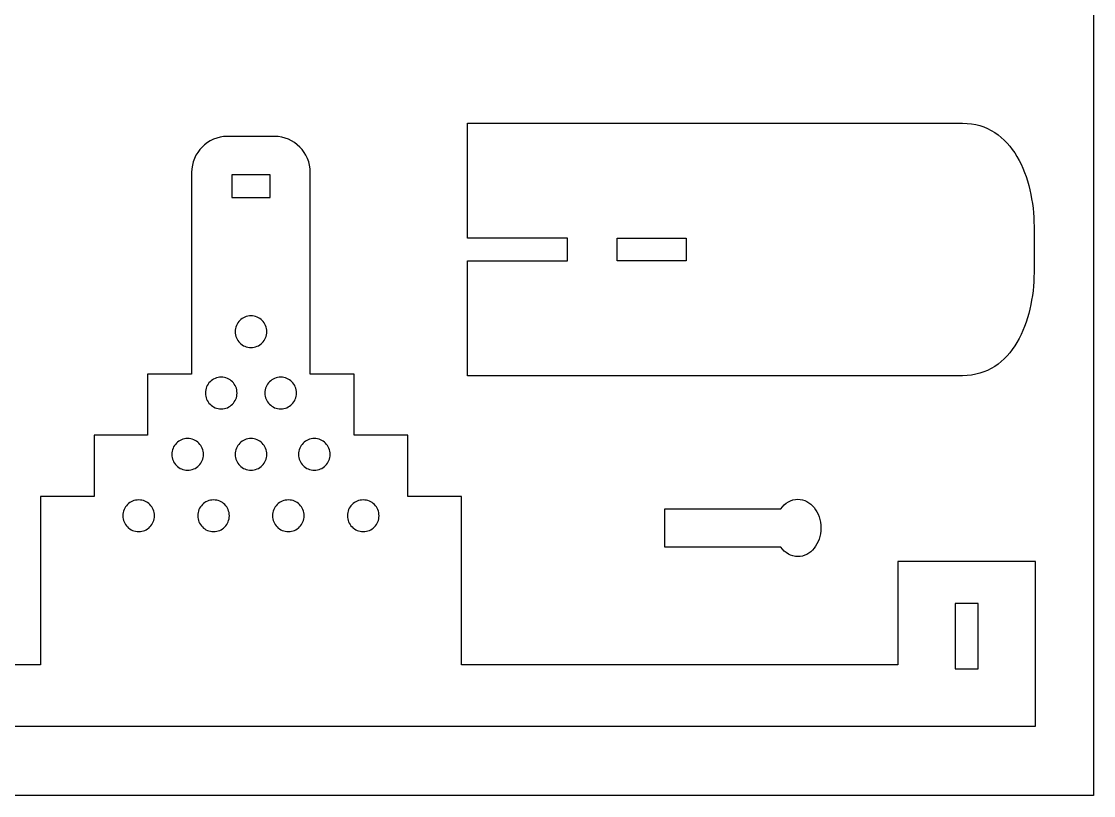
# Model space of a CAD drawing. Extents: x -4267 to 4267, y -2692 to 2692.
# Drawn here: x -1744 to -60, y 48 to 1264 of the extents above; entities that cross this region are included whole.
import ezdxf

# ---------------------------------------------------------------- set-up
doc = ezdxf.new("R2010")
doc.units = 0
doc.header["$MEASUREMENT"] = 0
doc.layers.get('0').update_dxf_attribs({"linetype": 'CONTINUOUS'})

msp = doc.modelspace()

# ---------------------------------------------------------------- linework, layer by layer
for p, q in [((-60.1, 2692.4), (-60.1, 48.1)), ((-1043.1, 1104.1), (-265.9, 1104.1)), ((-1043.1, 923.8), (-1043.1, 1104.1)), ((-265.9, 1104.1), (-258.7, 1103.9)), ((-258.7, 1103.9), (-251.7, 1103.1)), ((-251.7, 1103.1), (-245, 1101.9)), ((-245, 1101.9), (-238.6, 1100.3)), ((-238.6, 1100.3), (-232.4, 1098.2)), ((-232.4, 1098.2), (-226.4, 1095.7)), ((-226.4, 1095.7), (-220.8, 1092.8)), ((-1442.3, 1078.9), (-1447.2, 1076.5)), ((-1437.2, 1080.8), (-1442.3, 1078.9)), ((-1431.9, 1082.2), (-1437.2, 1080.8)), ((-1426.3, 1083.1), (-1431.9, 1082.2)), ((-1420.6, 1083.3), (-1426.3, 1083.1)), ((-1346.1, 1083.3), (-1420.6, 1083.3)), ((-1340.4, 1083.1), (-1346.1, 1083.3)), ((-1334.9, 1082.2), (-1340.4, 1083.1)), ((-1329.5, 1080.8), (-1334.9, 1082.2)), ((-1324.4, 1078.9), (-1329.5, 1080.8)), ((-1319.5, 1076.5), (-1324.4, 1078.9)), ((-220.8, 1092.8), (-215.3, 1089.5)), ((-215.3, 1089.5), (-210.1, 1085.9)), ((-210.1, 1085.9), (-205.1, 1081.9)), ((-205.1, 1081.9), (-200.4, 1077.6)), ((-1463.7, 1062.7), (-1466.9, 1058.3)), ((-1460.1, 1066.7), (-1463.7, 1062.7)), ((-1456.1, 1070.4), (-1460.1, 1066.7)), ((-1451.8, 1073.7), (-1456.1, 1070.4)), ((-1447.2, 1076.5), (-1451.8, 1073.7)), ((-1314.9, 1073.7), (-1319.5, 1076.5)), ((-1310.6, 1070.4), (-1314.9, 1073.7)), ((-1306.6, 1066.7), (-1310.6, 1070.4)), ((-1303, 1062.7), (-1306.6, 1066.7)), ((-1299.8, 1058.3), (-1303, 1062.7)), ((-200.4, 1077.6), (-195.9, 1072.9)), ((-195.9, 1072.9), (-191.7, 1068)), ((-191.7, 1068), (-187.7, 1062.8)), ((-187.7, 1062.8), (-183.9, 1057.4)), ((-1472.1, 1048.7), (-1474, 1043.5)), ((-1469.7, 1053.7), (-1472.1, 1048.7)), ((-1466.9, 1058.3), (-1469.7, 1053.7)), ((-1297, 1053.7), (-1299.8, 1058.3)), ((-1294.6, 1048.7), (-1297, 1053.7)), ((-1292.7, 1043.5), (-1294.6, 1048.7)), ((-183.9, 1057.4), (-180.4, 1051.7)), ((-180.4, 1051.7), (-177.1, 1045.7)), ((-177.1, 1045.7), (-174, 1039.6)), ((-1476.2, 1032.5), (-1476.5, 1026.8)), ((-1475.4, 1038.1), (-1476.2, 1032.5)), ((-1474, 1043.5), (-1475.4, 1038.1)), ((-1291.4, 1038.1), (-1292.7, 1043.5)), ((-1290.5, 1032.5), (-1291.4, 1038.1)), ((-1290.2, 1026.8), (-1290.5, 1032.5)), ((-174, 1039.6), (-171.1, 1033.3)), ((-171.1, 1033.3), (-168.5, 1026.8)), ((-1476.5, 1026.8), (-1476.5, 710.1)), ((-1413.4, 1023.2), (-1413.4, 987.2)), ((-1353.3, 1023.2), (-1413.4, 1023.2)), ((-1353.3, 987.2), (-1353.3, 1023.2)), ((-1290.2, 710.1), (-1290.2, 1026.8)), ((-168.5, 1026.8), (-166.1, 1020.2)), ((-166.1, 1020.2), (-163.9, 1013.4)), ((-163.9, 1013.4), (-161.9, 1006.5)), ((-161.9, 1006.5), (-160.1, 999.5)), ((-160.1, 999.5), (-158.6, 992.4)), ((-1413.4, 987.2), (-1353.3, 987.2)), ((-158.6, 992.4), (-157.3, 985.3)), ((-157.3, 985.3), (-156.1, 978.1)), ((-156.1, 978.1), (-155.2, 970.9)), ((-155.2, 970.9), (-154.5, 963.6)), ((-154.5, 963.6), (-154, 956.4)), ((-154, 956.4), (-153.7, 949.1)), ((-153.7, 949.1), (-153.6, 942)), ((-153.6, 942), (-153.6, 869.6)), ((-886.1, 923.8), (-1043.1, 923.8)), ((-886.1, 887.8), (-886.1, 923.8)), ((-808, 923.8), (-699.8, 923.8)), ((-808, 887.8), (-808, 923.8)), ((-699.8, 923.8), (-699.8, 887.8)), ((-1043.1, 707.5), (-1043.1, 887.8)), ((-1043.1, 887.8), (-886.1, 887.8)), ((-699.8, 887.8), (-808, 887.8)), ((-153.7, 862.5), (-154, 855.2)), ((-153.6, 869.6), (-153.7, 862.5)), ((-154.5, 848), (-155.2, 840.8)), ((-154, 855.2), (-154.5, 848)), ((-157.3, 826.3), (-158.6, 819.2)), ((-156.1, 833.5), (-157.3, 826.3)), ((-155.2, 840.8), (-156.1, 833.5)), ((-160.1, 812.1), (-161.9, 805.1)), ((-158.6, 819.2), (-160.1, 812.1)), ((-1402.6, 792.5), (-1404, 790.5)), ((-1401, 794.2), (-1402.6, 792.5)), ((-1399.2, 795.8), (-1401, 794.2)), ((-1397.3, 797.3), (-1399.2, 795.8)), ((-1395.2, 798.5), (-1397.3, 797.3)), ((-1393, 799.6), (-1395.2, 798.5)), ((-1390.8, 800.4), (-1393, 799.6)), ((-1388.4, 801), (-1390.8, 800.4)), ((-1385.9, 801.4), (-1388.4, 801)), ((-1383.4, 801.5), (-1385.9, 801.4)), ((-1380.8, 801.4), (-1383.4, 801.5)), ((-1378.3, 801), (-1380.8, 801.4)), ((-1376, 800.4), (-1378.3, 801)), ((-1373.7, 799.6), (-1376, 800.4)), ((-1371.5, 798.5), (-1373.7, 799.6)), ((-1369.5, 797.3), (-1371.5, 798.5)), ((-1367.5, 795.8), (-1369.5, 797.3)), ((-1365.8, 794.2), (-1367.5, 795.8)), ((-1364.2, 792.5), (-1365.8, 794.2)), ((-1362.7, 790.5), (-1364.2, 792.5)), ((-166.1, 791.4), (-168.5, 784.8)), ((-163.9, 798.2), (-166.1, 791.4)), ((-161.9, 805.1), (-163.9, 798.2)), ((-1408.1, 779.2), (-1408.2, 776.6)), ((-1408.2, 776.6), (-1408.1, 774.1)), ((-1407.7, 781.6), (-1408.1, 779.2)), ((-1407.1, 784), (-1407.7, 781.6)), ((-1406.3, 786.3), (-1407.1, 784)), ((-1405.2, 788.5), (-1406.3, 786.3)), ((-1404, 790.5), (-1405.2, 788.5)), ((-1361.5, 788.5), (-1362.7, 790.5)), ((-1360.4, 786.3), (-1361.5, 788.5)), ((-1359.6, 784), (-1360.4, 786.3)), ((-1359, 781.6), (-1359.6, 784)), ((-1358.6, 779.2), (-1359, 781.6)), ((-1358.5, 776.6), (-1358.6, 779.2)), ((-1358.6, 774.1), (-1358.5, 776.6)), ((-171.1, 778.3), (-174, 772)), ((-168.5, 784.8), (-171.1, 778.3)), ((-1408.1, 774.1), (-1407.7, 771.6)), ((-1407.7, 771.6), (-1407.1, 769.2)), ((-1407.1, 769.2), (-1406.3, 766.9)), ((-1406.3, 766.9), (-1405.2, 764.8)), ((-1405.2, 764.8), (-1404, 762.7)), ((-1404, 762.7), (-1402.6, 760.8)), ((-1402.6, 760.8), (-1401, 759)), ((-1401, 759), (-1399.2, 757.4)), ((-1367.5, 757.4), (-1365.8, 759)), ((-1365.8, 759), (-1364.2, 760.8)), ((-1364.2, 760.8), (-1362.7, 762.7)), ((-1362.7, 762.7), (-1361.5, 764.8)), ((-1361.5, 764.8), (-1360.4, 766.9)), ((-1360.4, 766.9), (-1359.6, 769.2)), ((-1359.6, 769.2), (-1359, 771.6)), ((-1359, 771.6), (-1358.6, 774.1)), ((-180.4, 759.9), (-183.9, 754.2)), ((-177.1, 765.9), (-180.4, 759.9)), ((-174, 772), (-177.1, 765.9)), ((-1399.2, 757.4), (-1397.3, 756)), ((-1397.3, 756), (-1395.2, 754.7)), ((-1395.2, 754.7), (-1393, 753.7)), ((-1393, 753.7), (-1390.8, 752.9)), ((-1390.8, 752.9), (-1388.4, 752.2)), ((-1388.4, 752.2), (-1385.9, 751.9)), ((-1385.9, 751.9), (-1383.4, 751.7)), ((-1383.4, 751.7), (-1380.8, 751.9)), ((-1380.8, 751.9), (-1378.3, 752.2)), ((-1378.3, 752.2), (-1376, 752.9)), ((-1376, 752.9), (-1373.7, 753.7)), ((-1373.7, 753.7), (-1371.5, 754.7)), ((-1371.5, 754.7), (-1369.5, 756)), ((-1369.5, 756), (-1367.5, 757.4)), ((-191.7, 743.6), (-196, 738.7)), ((-187.7, 748.8), (-191.7, 743.6)), ((-183.9, 754.2), (-187.7, 748.8)), ((-210.1, 725.7), (-215.3, 722.1)), ((-205.2, 729.7), (-210.1, 725.7)), ((-200.4, 734), (-205.2, 729.7)), ((-196, 738.7), (-200.4, 734)), ((-1476.5, 710.1), (-1545.6, 710.1)), ((-1545.6, 710.1), (-1545.6, 613.9)), ((-1221.1, 710.1), (-1290.2, 710.1)), ((-1221.1, 613.9), (-1221.1, 710.1)), ((-265.9, 707.5), (-1043.1, 707.5)), ((-258.7, 707.7), (-265.9, 707.5)), ((-251.7, 708.5), (-258.7, 707.7)), ((-245, 709.7), (-251.7, 708.5)), ((-238.6, 711.3), (-245, 709.7)), ((-232.4, 713.4), (-238.6, 711.3)), ((-226.5, 715.9), (-232.4, 713.4)), ((-220.8, 718.8), (-226.5, 715.9)), ((-215.3, 722.1), (-220.8, 718.8)), ((-1452, 692.1), (-1453, 689.9)), ((-1450.7, 694.2), (-1452, 692.1)), ((-1449.3, 696.1), (-1450.7, 694.2)), ((-1447.7, 697.9), (-1449.3, 696.1)), ((-1445.9, 699.5), (-1447.7, 697.9)), ((-1444, 700.9), (-1445.9, 699.5)), ((-1442, 702.1), (-1444, 700.9)), ((-1439.8, 703.2), (-1442, 702.1)), ((-1437.5, 704), (-1439.8, 703.2)), ((-1435.1, 704.6), (-1437.5, 704)), ((-1432.7, 705), (-1435.1, 704.6)), ((-1430.1, 705.1), (-1432.7, 705)), ((-1427.6, 705), (-1430.1, 705.1)), ((-1425.1, 704.6), (-1427.6, 705)), ((-1422.7, 704), (-1425.1, 704.6)), ((-1420.4, 703.2), (-1422.7, 704)), ((-1418.3, 702.1), (-1420.4, 703.2)), ((-1416.2, 700.9), (-1418.3, 702.1)), ((-1414.3, 699.5), (-1416.2, 700.9)), ((-1412.5, 697.9), (-1414.3, 699.5)), ((-1410.9, 696.1), (-1412.5, 697.9)), ((-1409.5, 694.2), (-1410.9, 696.1)), ((-1408.2, 692.1), (-1409.5, 694.2)), ((-1407.2, 689.9), (-1408.2, 692.1)), ((-1358.5, 692.1), (-1359.5, 689.9)), ((-1357.2, 694.2), (-1358.5, 692.1)), ((-1355.8, 696.1), (-1357.2, 694.2)), ((-1354.2, 697.9), (-1355.8, 696.1)), ((-1352.4, 699.5), (-1354.2, 697.9)), ((-1350.5, 700.9), (-1352.4, 699.5)), ((-1348.5, 702.1), (-1350.5, 700.9)), ((-1346.3, 703.2), (-1348.5, 702.1)), ((-1344, 704), (-1346.3, 703.2)), ((-1341.6, 704.6), (-1344, 704)), ((-1339.2, 705), (-1341.6, 704.6)), ((-1336.6, 705.1), (-1339.2, 705)), ((-1334.1, 705), (-1336.6, 705.1)), ((-1331.6, 704.6), (-1334.1, 705)), ((-1329.2, 704), (-1331.6, 704.6)), ((-1326.9, 703.2), (-1329.2, 704)), ((-1324.8, 702.1), (-1326.9, 703.2)), ((-1322.7, 700.9), (-1324.8, 702.1)), ((-1320.8, 699.5), (-1322.7, 700.9)), ((-1319, 697.9), (-1320.8, 699.5)), ((-1317.4, 696.1), (-1319, 697.9)), ((-1316, 694.2), (-1317.4, 696.1)), ((-1314.7, 692.1), (-1316, 694.2)), ((-1313.7, 689.9), (-1314.7, 692.1)), ((-1454.9, 682.8), (-1455, 680.3)), ((-1455, 680.3), (-1454.9, 677.7)), ((-1454.5, 685.3), (-1454.9, 682.8)), ((-1454.9, 677.7), (-1454.5, 675.2)), ((-1453.9, 687.7), (-1454.5, 685.3)), ((-1454.5, 675.2), (-1453.9, 672.9)), ((-1453, 689.9), (-1453.9, 687.7)), ((-1406.3, 687.7), (-1407.2, 689.9)), ((-1405.7, 685.3), (-1406.3, 687.7)), ((-1406.3, 672.9), (-1405.7, 675.2)), ((-1405.4, 682.8), (-1405.7, 685.3)), ((-1405.7, 675.2), (-1405.4, 677.7)), ((-1405.2, 680.3), (-1405.4, 682.8)), ((-1405.4, 677.7), (-1405.2, 680.3)), ((-1361.4, 682.8), (-1361.5, 680.3)), ((-1361.5, 680.3), (-1361.4, 677.7)), ((-1361, 685.3), (-1361.4, 682.8)), ((-1361.4, 677.7), (-1361, 675.2)), ((-1360.4, 687.7), (-1361, 685.3)), ((-1361, 675.2), (-1360.4, 672.9)), ((-1359.5, 689.9), (-1360.4, 687.7)), ((-1312.8, 687.7), (-1313.7, 689.9)), ((-1312.2, 685.3), (-1312.8, 687.7)), ((-1312.8, 672.9), (-1312.2, 675.2)), ((-1311.9, 682.8), (-1312.2, 685.3)), ((-1312.2, 675.2), (-1311.9, 677.7)), ((-1311.7, 680.3), (-1311.9, 682.8)), ((-1311.9, 677.7), (-1311.7, 680.3)), ((-1453.9, 672.9), (-1453, 670.6)), ((-1453, 670.6), (-1452, 668.4)), ((-1452, 668.4), (-1450.7, 666.4)), ((-1450.7, 666.4), (-1449.3, 664.4)), ((-1449.3, 664.4), (-1447.7, 662.7)), ((-1447.7, 662.7), (-1445.9, 661.1)), ((-1445.9, 661.1), (-1444, 659.6)), ((-1444, 659.6), (-1442, 658.4)), ((-1442, 658.4), (-1439.8, 657.3)), ((-1439.8, 657.3), (-1437.5, 656.5)), ((-1422.7, 656.5), (-1420.4, 657.3)), ((-1420.4, 657.3), (-1418.3, 658.4)), ((-1418.3, 658.4), (-1416.2, 659.6)), ((-1416.2, 659.6), (-1414.3, 661.1)), ((-1414.3, 661.1), (-1412.5, 662.7)), ((-1412.5, 662.7), (-1410.9, 664.4)), ((-1410.9, 664.4), (-1409.5, 666.4)), ((-1409.5, 666.4), (-1408.2, 668.4)), ((-1408.2, 668.4), (-1407.2, 670.6)), ((-1407.2, 670.6), (-1406.3, 672.9)), ((-1360.4, 672.9), (-1359.5, 670.6)), ((-1359.5, 670.6), (-1358.5, 668.4)), ((-1358.5, 668.4), (-1357.2, 666.4)), ((-1357.2, 666.4), (-1355.8, 664.4)), ((-1355.8, 664.4), (-1354.2, 662.7)), ((-1354.2, 662.7), (-1352.4, 661.1)), ((-1352.4, 661.1), (-1350.5, 659.6)), ((-1350.5, 659.6), (-1348.5, 658.4)), ((-1348.5, 658.4), (-1346.3, 657.3)), ((-1346.3, 657.3), (-1344, 656.5)), ((-1329.2, 656.5), (-1326.9, 657.3)), ((-1326.9, 657.3), (-1324.8, 658.4)), ((-1324.8, 658.4), (-1322.7, 659.6)), ((-1322.7, 659.6), (-1320.8, 661.1)), ((-1320.8, 661.1), (-1319, 662.7)), ((-1319, 662.7), (-1317.4, 664.4)), ((-1317.4, 664.4), (-1316, 666.4)), ((-1316, 666.4), (-1314.7, 668.4)), ((-1314.7, 668.4), (-1313.7, 670.6)), ((-1313.7, 670.6), (-1312.8, 672.9)), ((-1437.5, 656.5), (-1435.1, 655.9)), ((-1435.1, 655.9), (-1432.7, 655.5)), ((-1432.7, 655.5), (-1430.1, 655.4)), ((-1430.1, 655.4), (-1427.6, 655.5)), ((-1427.6, 655.5), (-1425.1, 655.9)), ((-1425.1, 655.9), (-1422.7, 656.5)), ((-1344, 656.5), (-1341.6, 655.9)), ((-1341.6, 655.9), (-1339.2, 655.5)), ((-1339.2, 655.5), (-1336.6, 655.4)), ((-1336.6, 655.4), (-1334.1, 655.5)), ((-1334.1, 655.5), (-1331.6, 655.9)), ((-1331.6, 655.9), (-1329.2, 656.5)), ((-1545.6, 613.9), (-1629.8, 613.9)), ((-1629.8, 613.9), (-1629.8, 517.7)), ((-1492.6, 606.8), (-1494.7, 605.8)), ((-1490.3, 607.7), (-1492.6, 606.8)), ((-1487.9, 608.3), (-1490.3, 607.7)), ((-1485.4, 608.7), (-1487.9, 608.3)), ((-1482.9, 608.8), (-1485.4, 608.7)), ((-1480.3, 608.7), (-1482.9, 608.8)), ((-1477.9, 608.3), (-1480.3, 608.7)), ((-1475.5, 607.7), (-1477.9, 608.3)), ((-1473.2, 606.8), (-1475.5, 607.7)), ((-1471, 605.8), (-1473.2, 606.8)), ((-1393, 606.8), (-1395.2, 605.8)), ((-1390.8, 607.7), (-1393, 606.8)), ((-1388.4, 608.3), (-1390.8, 607.7)), ((-1385.9, 608.7), (-1388.4, 608.3)), ((-1383.4, 608.8), (-1385.9, 608.7)), ((-1380.8, 608.7), (-1383.4, 608.8)), ((-1378.3, 608.3), (-1380.8, 608.7)), ((-1376, 607.7), (-1378.3, 608.3)), ((-1373.7, 606.8), (-1376, 607.7)), ((-1371.5, 605.8), (-1373.7, 606.8)), ((-1293.5, 606.8), (-1295.7, 605.8)), ((-1291.3, 607.7), (-1293.5, 606.8)), ((-1288.9, 608.3), (-1291.3, 607.7)), ((-1286.4, 608.7), (-1288.9, 608.3)), ((-1283.9, 608.8), (-1286.4, 608.7)), ((-1281.3, 608.7), (-1283.9, 608.8)), ((-1278.8, 608.3), (-1281.3, 608.7)), ((-1276.5, 607.7), (-1278.8, 608.3)), ((-1274.2, 606.8), (-1276.5, 607.7)), ((-1272, 605.8), (-1274.2, 606.8)), ((-1137, 613.9), (-1221.1, 613.9)), ((-1137, 517.7), (-1137, 613.9)), ((-1506.6, 591.3), (-1507.3, 588.9)), ((-1505.8, 593.6), (-1506.6, 591.3)), ((-1504.8, 595.8), (-1505.8, 593.6)), ((-1503.5, 597.8), (-1504.8, 595.8)), ((-1502.1, 599.7), (-1503.5, 597.8)), ((-1500.5, 601.5), (-1502.1, 599.7)), ((-1498.7, 603.1), (-1500.5, 601.5)), ((-1496.8, 604.5), (-1498.7, 603.1)), ((-1494.7, 605.8), (-1496.8, 604.5)), ((-1469, 604.5), (-1471, 605.8)), ((-1467, 603.1), (-1469, 604.5)), ((-1465.3, 601.5), (-1467, 603.1)), ((-1463.7, 599.7), (-1465.3, 601.5)), ((-1462.2, 597.8), (-1463.7, 599.7)), ((-1461, 595.8), (-1462.2, 597.8)), ((-1459.9, 593.6), (-1461, 595.8)), ((-1459.1, 591.3), (-1459.9, 593.6)), ((-1458.5, 588.9), (-1459.1, 591.3)), ((-1407.1, 591.3), (-1407.7, 588.9)), ((-1406.3, 593.6), (-1407.1, 591.3)), ((-1405.2, 595.8), (-1406.3, 593.6)), ((-1404, 597.8), (-1405.2, 595.8)), ((-1402.6, 599.7), (-1404, 597.8)), ((-1401, 601.5), (-1402.6, 599.7)), ((-1399.2, 603.1), (-1401, 601.5)), ((-1397.3, 604.5), (-1399.2, 603.1)), ((-1395.2, 605.8), (-1397.3, 604.5)), ((-1369.5, 604.5), (-1371.5, 605.8)), ((-1367.5, 603.1), (-1369.5, 604.5)), ((-1365.8, 601.5), (-1367.5, 603.1)), ((-1364.2, 599.7), (-1365.8, 601.5)), ((-1362.7, 597.8), (-1364.2, 599.7)), ((-1361.5, 595.8), (-1362.7, 597.8)), ((-1360.4, 593.6), (-1361.5, 595.8)), ((-1359.6, 591.3), (-1360.4, 593.6)), ((-1359, 588.9), (-1359.6, 591.3)), ((-1307.6, 591.3), (-1308.2, 588.9)), ((-1306.8, 593.6), (-1307.6, 591.3)), ((-1305.7, 595.8), (-1306.8, 593.6)), ((-1304.5, 597.8), (-1305.7, 595.8)), ((-1303.1, 599.7), (-1304.5, 597.8)), ((-1301.4, 601.5), (-1303.1, 599.7)), ((-1299.7, 603.1), (-1301.4, 601.5)), ((-1297.8, 604.5), (-1299.7, 603.1)), ((-1295.7, 605.8), (-1297.8, 604.5)), ((-1269.9, 604.5), (-1272, 605.8)), ((-1268, 603.1), (-1269.9, 604.5)), ((-1266.3, 601.5), (-1268, 603.1)), ((-1264.7, 599.7), (-1266.3, 601.5)), ((-1263.2, 597.8), (-1264.7, 599.7)), ((-1262, 595.8), (-1263.2, 597.8)), ((-1260.9, 593.6), (-1262, 595.8)), ((-1260.1, 591.3), (-1260.9, 593.6)), ((-1259.5, 588.9), (-1260.1, 591.3)), ((-1507.6, 586.4), (-1507.8, 583.9)), ((-1507.8, 583.9), (-1507.6, 581.4)), ((-1507.3, 588.9), (-1507.6, 586.4)), ((-1507.6, 581.4), (-1507.3, 578.9)), ((-1507.3, 578.9), (-1506.6, 576.5)), ((-1506.6, 576.5), (-1505.8, 574.2)), ((-1505.8, 574.2), (-1504.8, 572)), ((-1461, 572), (-1459.9, 574.2)), ((-1459.9, 574.2), (-1459.1, 576.5)), ((-1459.1, 576.5), (-1458.5, 578.9)), ((-1458.1, 586.4), (-1458.5, 588.9)), ((-1458.5, 578.9), (-1458.1, 581.4)), ((-1458, 583.9), (-1458.1, 586.4)), ((-1458.1, 581.4), (-1458, 583.9)), ((-1408.1, 586.4), (-1408.2, 583.9)), ((-1408.2, 583.9), (-1408.1, 581.4)), ((-1407.7, 588.9), (-1408.1, 586.4)), ((-1408.1, 581.4), (-1407.7, 578.9)), ((-1407.7, 578.9), (-1407.1, 576.5)), ((-1407.1, 576.5), (-1406.3, 574.2)), ((-1406.3, 574.2), (-1405.2, 572)), ((-1361.5, 572), (-1360.4, 574.2)), ((-1360.4, 574.2), (-1359.6, 576.5)), ((-1359.6, 576.5), (-1359, 578.9)), ((-1358.6, 586.4), (-1359, 588.9)), ((-1359, 578.9), (-1358.6, 581.4)), ((-1358.5, 583.9), (-1358.6, 586.4)), ((-1358.6, 581.4), (-1358.5, 583.9)), ((-1308.6, 586.4), (-1308.7, 583.9)), ((-1308.7, 583.9), (-1308.6, 581.4)), ((-1308.2, 588.9), (-1308.6, 586.4)), ((-1308.6, 581.4), (-1308.2, 578.9)), ((-1308.2, 578.9), (-1307.6, 576.5)), ((-1307.6, 576.5), (-1306.8, 574.2)), ((-1306.8, 574.2), (-1305.7, 572)), ((-1262, 572), (-1260.9, 574.2)), ((-1260.9, 574.2), (-1260.1, 576.5)), ((-1260.1, 576.5), (-1259.5, 578.9)), ((-1259.1, 586.4), (-1259.5, 588.9)), ((-1259.5, 578.9), (-1259.1, 581.4)), ((-1259, 583.9), (-1259.1, 586.4)), ((-1259.1, 581.4), (-1259, 583.9)), ((-1504.8, 572), (-1503.5, 570)), ((-1503.5, 570), (-1502.1, 568.1)), ((-1502.1, 568.1), (-1500.5, 566.3)), ((-1500.5, 566.3), (-1498.7, 564.7)), ((-1498.7, 564.7), (-1496.8, 563.3)), ((-1496.8, 563.3), (-1494.7, 562)), ((-1494.7, 562), (-1492.6, 561)), ((-1492.6, 561), (-1490.3, 560.1)), ((-1490.3, 560.1), (-1487.9, 559.5)), ((-1487.9, 559.5), (-1485.4, 559.1)), ((-1485.4, 559.1), (-1482.9, 559)), ((-1482.9, 559), (-1480.3, 559.1)), ((-1480.3, 559.1), (-1477.9, 559.5)), ((-1477.9, 559.5), (-1475.5, 560.1)), ((-1475.5, 560.1), (-1473.2, 561)), ((-1473.2, 561), (-1471, 562)), ((-1471, 562), (-1469, 563.3)), ((-1469, 563.3), (-1467, 564.7)), ((-1467, 564.7), (-1465.3, 566.3)), ((-1465.3, 566.3), (-1463.7, 568.1)), ((-1463.7, 568.1), (-1462.2, 570)), ((-1462.2, 570), (-1461, 572)), ((-1405.2, 572), (-1404, 570)), ((-1404, 570), (-1402.6, 568.1)), ((-1402.6, 568.1), (-1401, 566.3)), ((-1401, 566.3), (-1399.2, 564.7)), ((-1399.2, 564.7), (-1397.3, 563.3)), ((-1397.3, 563.3), (-1395.2, 562)), ((-1395.2, 562), (-1393, 561)), ((-1393, 561), (-1390.8, 560.1)), ((-1390.8, 560.1), (-1388.4, 559.5)), ((-1388.4, 559.5), (-1385.9, 559.1)), ((-1385.9, 559.1), (-1383.4, 559)), ((-1383.4, 559), (-1380.8, 559.1)), ((-1380.8, 559.1), (-1378.3, 559.5)), ((-1378.3, 559.5), (-1376, 560.1)), ((-1376, 560.1), (-1373.7, 561)), ((-1373.7, 561), (-1371.5, 562)), ((-1371.5, 562), (-1369.5, 563.3)), ((-1369.5, 563.3), (-1367.5, 564.7)), ((-1367.5, 564.7), (-1365.8, 566.3)), ((-1365.8, 566.3), (-1364.2, 568.1)), ((-1364.2, 568.1), (-1362.7, 570)), ((-1362.7, 570), (-1361.5, 572)), ((-1305.7, 572), (-1304.5, 570)), ((-1304.5, 570), (-1303.1, 568.1)), ((-1303.1, 568.1), (-1301.4, 566.3)), ((-1301.4, 566.3), (-1299.7, 564.7)), ((-1299.7, 564.7), (-1297.8, 563.3)), ((-1297.8, 563.3), (-1295.7, 562)), ((-1295.7, 562), (-1293.5, 561)), ((-1293.5, 561), (-1291.3, 560.1)), ((-1291.3, 560.1), (-1288.9, 559.5)), ((-1288.9, 559.5), (-1286.4, 559.1)), ((-1286.4, 559.1), (-1283.9, 559)), ((-1283.9, 559), (-1281.3, 559.1)), ((-1281.3, 559.1), (-1278.8, 559.5)), ((-1278.8, 559.5), (-1276.5, 560.1)), ((-1276.5, 560.1), (-1274.2, 561)), ((-1274.2, 561), (-1272, 562)), ((-1272, 562), (-1269.9, 563.3)), ((-1269.9, 563.3), (-1268, 564.7)), ((-1268, 564.7), (-1266.3, 566.3)), ((-1266.3, 566.3), (-1264.7, 568.1)), ((-1264.7, 568.1), (-1263.2, 570)), ((-1263.2, 570), (-1262, 572)), ((-1629.8, 517.7), (-1713.9, 517.7)), ((-1713.9, 517.7), (-1713.9, 253.3)), ((-1577.3, 505.1), (-1578.9, 503.4)), ((-1575.5, 506.7), (-1577.3, 505.1)), ((-1573.6, 508.2), (-1575.5, 506.7)), ((-1571.5, 509.4), (-1573.6, 508.2)), ((-1569.4, 510.5), (-1571.5, 509.4)), ((-1567.1, 511.3), (-1569.4, 510.5)), ((-1564.7, 511.9), (-1567.1, 511.3)), ((-1562.2, 512.3), (-1564.7, 511.9)), ((-1559.7, 512.4), (-1562.2, 512.3)), ((-1557.1, 512.3), (-1559.7, 512.4)), ((-1554.7, 511.9), (-1557.1, 512.3)), ((-1552.3, 511.3), (-1554.7, 511.9)), ((-1550, 510.5), (-1552.3, 511.3)), ((-1547.8, 509.4), (-1550, 510.5)), ((-1545.8, 508.2), (-1547.8, 509.4)), ((-1543.8, 506.7), (-1545.8, 508.2)), ((-1542.1, 505.1), (-1543.8, 506.7)), ((-1540.5, 503.4), (-1542.1, 505.1)), ((-1459.7, 505.1), (-1461.3, 503.4)), ((-1458, 506.7), (-1459.7, 505.1)), ((-1456, 508.2), (-1458, 506.7)), ((-1454, 509.4), (-1456, 508.2)), ((-1451.8, 510.5), (-1454, 509.4)), ((-1449.5, 511.3), (-1451.8, 510.5)), ((-1447.1, 511.9), (-1449.5, 511.3)), ((-1444.7, 512.3), (-1447.1, 511.9)), ((-1442.1, 512.4), (-1444.7, 512.3)), ((-1439.6, 512.3), (-1442.1, 512.4)), ((-1437.1, 511.9), (-1439.6, 512.3)), ((-1434.7, 511.3), (-1437.1, 511.9)), ((-1432.4, 510.5), (-1434.7, 511.3)), ((-1430.3, 509.4), (-1432.4, 510.5)), ((-1428.2, 508.2), (-1430.3, 509.4)), ((-1426.3, 506.7), (-1428.2, 508.2)), ((-1424.5, 505.1), (-1426.3, 506.7)), ((-1422.9, 503.4), (-1424.5, 505.1)), ((-1342.2, 505.1), (-1343.8, 503.4)), ((-1340.4, 506.7), (-1342.2, 505.1)), ((-1338.5, 508.2), (-1340.4, 506.7)), ((-1336.5, 509.4), (-1338.5, 508.2)), ((-1334.3, 510.5), (-1336.5, 509.4)), ((-1332, 511.3), (-1334.3, 510.5)), ((-1329.6, 511.9), (-1332, 511.3)), ((-1327.1, 512.3), (-1329.6, 511.9)), ((-1324.6, 512.4), (-1327.1, 512.3)), ((-1322, 512.3), (-1324.6, 512.4)), ((-1319.6, 511.9), (-1322, 512.3)), ((-1317.2, 511.3), (-1319.6, 511.9)), ((-1314.9, 510.5), (-1317.2, 511.3)), ((-1312.7, 509.4), (-1314.9, 510.5)), ((-1310.7, 508.2), (-1312.7, 509.4)), ((-1308.8, 506.7), (-1310.7, 508.2)), ((-1307, 505.1), (-1308.8, 506.7)), ((-1305.4, 503.4), (-1307, 505.1)), ((-1224.6, 505.1), (-1226.3, 503.4)), ((-1222.9, 506.7), (-1224.6, 505.1)), ((-1221, 508.2), (-1222.9, 506.7)), ((-1218.9, 509.4), (-1221, 508.2)), ((-1216.7, 510.5), (-1218.9, 509.4)), ((-1214.4, 511.3), (-1216.7, 510.5)), ((-1212.1, 511.9), (-1214.4, 511.3)), ((-1209.6, 512.3), (-1212.1, 511.9)), ((-1207.1, 512.4), (-1209.6, 512.3)), ((-1204.5, 512.3), (-1207.1, 512.4)), ((-1202, 511.9), (-1204.5, 512.3)), ((-1199.7, 511.3), (-1202, 511.9)), ((-1197.4, 510.5), (-1199.7, 511.3)), ((-1195.2, 509.4), (-1197.4, 510.5)), ((-1193.1, 508.2), (-1195.2, 509.4)), ((-1191.2, 506.7), (-1193.1, 508.2)), ((-1189.5, 505.1), (-1191.2, 506.7)), ((-1187.8, 503.4), (-1189.5, 505.1)), ((-1052.8, 517.7), (-1137, 517.7)), ((-1052.8, 253.3), (-1052.8, 517.7)), ((-545.8, 504.7), (-542.7, 507.3)), ((-542.7, 507.3), (-539.4, 509.4)), ((-539.4, 509.4), (-535.9, 511.2)), ((-535.9, 511.2), (-532.2, 512.4)), ((-532.2, 512.4), (-528.4, 513.2)), ((-528.4, 513.2), (-524.5, 513.5)), ((-524.5, 513.5), (-520.8, 513.3)), ((-520.8, 513.3), (-517.2, 512.6)), ((-517.2, 512.6), (-513.7, 511.5)), ((-513.7, 511.5), (-510.4, 510)), ((-510.4, 510), (-507.3, 508.1)), ((-507.3, 508.1), (-504.3, 505.8)), ((-504.3, 505.8), (-501.5, 503.2)), ((-1584.4, 490.1), (-1584.6, 487.5)), ((-1584.1, 492.6), (-1584.4, 490.1)), ((-1583.4, 494.9), (-1584.1, 492.6)), ((-1582.6, 497.2), (-1583.4, 494.9)), ((-1581.6, 499.4), (-1582.6, 497.2)), ((-1580.3, 501.4), (-1581.6, 499.4)), ((-1578.9, 503.4), (-1580.3, 501.4)), ((-1539, 501.4), (-1540.5, 503.4)), ((-1537.8, 499.4), (-1539, 501.4)), ((-1536.7, 497.2), (-1537.8, 499.4)), ((-1535.9, 494.9), (-1536.7, 497.2)), ((-1535.3, 492.6), (-1535.9, 494.9)), ((-1534.9, 490.1), (-1535.3, 492.6)), ((-1534.8, 487.5), (-1534.9, 490.1)), ((-1466.9, 490.1), (-1467, 487.5)), ((-1466.5, 492.6), (-1466.9, 490.1)), ((-1465.9, 494.9), (-1466.5, 492.6)), ((-1465.1, 497.2), (-1465.9, 494.9)), ((-1464, 499.4), (-1465.1, 497.2)), ((-1462.8, 501.4), (-1464, 499.4)), ((-1461.3, 503.4), (-1462.8, 501.4)), ((-1421.5, 501.4), (-1422.9, 503.4)), ((-1420.3, 499.4), (-1421.5, 501.4)), ((-1419.2, 497.2), (-1420.3, 499.4)), ((-1418.4, 494.9), (-1419.2, 497.2)), ((-1417.8, 492.6), (-1418.4, 494.9)), ((-1417.4, 490.1), (-1417.8, 492.6)), ((-1417.2, 487.5), (-1417.4, 490.1)), ((-1349.3, 490.1), (-1349.5, 487.5)), ((-1349, 492.6), (-1349.3, 490.1)), ((-1348.4, 494.9), (-1349, 492.6)), ((-1347.5, 497.2), (-1348.4, 494.9)), ((-1346.5, 499.4), (-1347.5, 497.2)), ((-1345.2, 501.4), (-1346.5, 499.4)), ((-1343.8, 503.4), (-1345.2, 501.4)), ((-1304, 501.4), (-1305.4, 503.4)), ((-1302.7, 499.4), (-1304, 501.4)), ((-1301.7, 497.2), (-1302.7, 499.4)), ((-1300.8, 494.9), (-1301.7, 497.2)), ((-1300.2, 492.6), (-1300.8, 494.9)), ((-1299.8, 490.1), (-1300.2, 492.6)), ((-1299.7, 487.5), (-1299.8, 490.1)), ((-1231.8, 490.1), (-1231.9, 487.5)), ((-1231.4, 492.6), (-1231.8, 490.1)), ((-1230.8, 494.9), (-1231.4, 492.6)), ((-1230, 497.2), (-1230.8, 494.9)), ((-1228.9, 499.4), (-1230, 497.2)), ((-1227.7, 501.4), (-1228.9, 499.4)), ((-1226.3, 503.4), (-1227.7, 501.4)), ((-1186.4, 501.4), (-1187.8, 503.4)), ((-1185.2, 499.4), (-1186.4, 501.4)), ((-1184.1, 497.2), (-1185.2, 499.4)), ((-1183.3, 494.9), (-1184.1, 497.2)), ((-1182.7, 492.6), (-1183.3, 494.9)), ((-1182.3, 490.1), (-1182.7, 492.6)), ((-1182.2, 487.5), (-1182.3, 490.1)), ((-733.3, 498.5), (-551.3, 498.5)), ((-733.3, 438.4), (-733.3, 498.5)), ((-551.3, 498.5), (-548.7, 501.8)), ((-548.7, 501.8), (-545.8, 504.7)), ((-501.5, 503.2), (-499, 500.3)), ((-499, 500.3), (-496.6, 497.1)), ((-496.6, 497.1), (-494.6, 493.6)), ((-494.6, 493.6), (-492.7, 489.9)), ((-492.7, 489.9), (-491.2, 486)), ((-1584.6, 487.5), (-1584.4, 485)), ((-1584.4, 485), (-1584.1, 482.5)), ((-1584.1, 482.5), (-1583.4, 480.1)), ((-1583.4, 480.1), (-1582.6, 477.9)), ((-1582.6, 477.9), (-1581.6, 475.7)), ((-1581.6, 475.7), (-1580.3, 473.6)), ((-1580.3, 473.6), (-1578.9, 471.7)), ((-1578.9, 471.7), (-1577.3, 469.9)), ((-1542.1, 469.9), (-1540.5, 471.7)), ((-1540.5, 471.7), (-1539, 473.6)), ((-1539, 473.6), (-1537.8, 475.7)), ((-1537.8, 475.7), (-1536.7, 477.9)), ((-1536.7, 477.9), (-1535.9, 480.1)), ((-1535.9, 480.1), (-1535.3, 482.5)), ((-1535.3, 482.5), (-1534.9, 485)), ((-1534.9, 485), (-1534.8, 487.5)), ((-1467, 487.5), (-1466.9, 485)), ((-1466.9, 485), (-1466.5, 482.5)), ((-1466.5, 482.5), (-1465.9, 480.1)), ((-1465.9, 480.1), (-1465.1, 477.9)), ((-1465.1, 477.9), (-1464, 475.7)), ((-1464, 475.7), (-1462.8, 473.6)), ((-1462.8, 473.6), (-1461.3, 471.7)), ((-1461.3, 471.7), (-1459.7, 469.9)), ((-1424.5, 469.9), (-1422.9, 471.7)), ((-1422.9, 471.7), (-1421.5, 473.6)), ((-1421.5, 473.6), (-1420.3, 475.7)), ((-1420.3, 475.7), (-1419.2, 477.9)), ((-1419.2, 477.9), (-1418.4, 480.1)), ((-1418.4, 480.1), (-1417.8, 482.5)), ((-1417.8, 482.5), (-1417.4, 485)), ((-1417.4, 485), (-1417.2, 487.5)), ((-1349.5, 487.5), (-1349.3, 485)), ((-1349.3, 485), (-1349, 482.5)), ((-1349, 482.5), (-1348.4, 480.1)), ((-1348.4, 480.1), (-1347.5, 477.9)), ((-1347.5, 477.9), (-1346.5, 475.7)), ((-1346.5, 475.7), (-1345.2, 473.6)), ((-1345.2, 473.6), (-1343.8, 471.7)), ((-1343.8, 471.7), (-1342.2, 469.9)), ((-1307, 469.9), (-1305.4, 471.7)), ((-1305.4, 471.7), (-1304, 473.6)), ((-1304, 473.6), (-1302.7, 475.7)), ((-1302.7, 475.7), (-1301.7, 477.9)), ((-1301.7, 477.9), (-1300.8, 480.1)), ((-1300.8, 480.1), (-1300.2, 482.5)), ((-1300.2, 482.5), (-1299.8, 485)), ((-1299.8, 485), (-1299.7, 487.5)), ((-1231.9, 487.5), (-1231.8, 485)), ((-1231.8, 485), (-1231.4, 482.5)), ((-1231.4, 482.5), (-1230.8, 480.1)), ((-1230.8, 480.1), (-1230, 477.9)), ((-1230, 477.9), (-1228.9, 475.7)), ((-1228.9, 475.7), (-1227.7, 473.6)), ((-1227.7, 473.6), (-1226.3, 471.7)), ((-1226.3, 471.7), (-1224.6, 469.9)), ((-1189.5, 469.9), (-1187.8, 471.7)), ((-1187.8, 471.7), (-1186.4, 473.6)), ((-1186.4, 473.6), (-1185.2, 475.7)), ((-1185.2, 475.7), (-1184.1, 477.9)), ((-1184.1, 477.9), (-1183.3, 480.1)), ((-1183.3, 480.1), (-1182.7, 482.5)), ((-1182.7, 482.5), (-1182.3, 485)), ((-1182.3, 485), (-1182.2, 487.5)), ((-491.2, 486), (-490, 481.8)), ((-490, 481.8), (-489.1, 477.5)), ((-489.1, 477.5), (-488.6, 473)), ((-488.6, 473), (-488.4, 468.4)), ((-1577.3, 469.9), (-1575.5, 468.3)), ((-1575.5, 468.3), (-1573.6, 466.9)), ((-1573.6, 466.9), (-1571.5, 465.7)), ((-1571.5, 465.7), (-1569.4, 464.6)), ((-1569.4, 464.6), (-1567.1, 463.8)), ((-1567.1, 463.8), (-1564.7, 463.2)), ((-1564.7, 463.2), (-1562.2, 462.8)), ((-1562.2, 462.8), (-1559.7, 462.7)), ((-1559.7, 462.7), (-1557.1, 462.8)), ((-1557.1, 462.8), (-1554.7, 463.2)), ((-1554.7, 463.2), (-1552.3, 463.8)), ((-1552.3, 463.8), (-1550, 464.6)), ((-1550, 464.6), (-1547.8, 465.7)), ((-1547.8, 465.7), (-1545.8, 466.9)), ((-1545.8, 466.9), (-1543.8, 468.3)), ((-1543.8, 468.3), (-1542.1, 469.9)), ((-1459.7, 469.9), (-1458, 468.3)), ((-1458, 468.3), (-1456, 466.9)), ((-1456, 466.9), (-1454, 465.7)), ((-1454, 465.7), (-1451.8, 464.6)), ((-1451.8, 464.6), (-1449.5, 463.8)), ((-1449.5, 463.8), (-1447.1, 463.2)), ((-1447.1, 463.2), (-1444.7, 462.8)), ((-1444.7, 462.8), (-1442.1, 462.7)), ((-1442.1, 462.7), (-1439.6, 462.8)), ((-1439.6, 462.8), (-1437.1, 463.2)), ((-1437.1, 463.2), (-1434.7, 463.8)), ((-1434.7, 463.8), (-1432.4, 464.6)), ((-1432.4, 464.6), (-1430.3, 465.7)), ((-1430.3, 465.7), (-1428.2, 466.9)), ((-1428.2, 466.9), (-1426.3, 468.3)), ((-1426.3, 468.3), (-1424.5, 469.9)), ((-1342.2, 469.9), (-1340.4, 468.3)), ((-1340.4, 468.3), (-1338.5, 466.9)), ((-1338.5, 466.9), (-1336.5, 465.7)), ((-1336.5, 465.7), (-1334.3, 464.6)), ((-1334.3, 464.6), (-1332, 463.8)), ((-1332, 463.8), (-1329.6, 463.2)), ((-1329.6, 463.2), (-1327.1, 462.8)), ((-1327.1, 462.8), (-1324.6, 462.7)), ((-1324.6, 462.7), (-1322, 462.8)), ((-1322, 462.8), (-1319.6, 463.2)), ((-1319.6, 463.2), (-1317.2, 463.8)), ((-1317.2, 463.8), (-1314.9, 464.6)), ((-1314.9, 464.6), (-1312.7, 465.7)), ((-1312.7, 465.7), (-1310.7, 466.9)), ((-1310.7, 466.9), (-1308.8, 468.3)), ((-1308.8, 468.3), (-1307, 469.9)), ((-1224.6, 469.9), (-1222.9, 468.3)), ((-1222.9, 468.3), (-1221, 466.9)), ((-1221, 466.9), (-1218.9, 465.7)), ((-1218.9, 465.7), (-1216.7, 464.6)), ((-1216.7, 464.6), (-1214.4, 463.8)), ((-1214.4, 463.8), (-1212.1, 463.2)), ((-1212.1, 463.2), (-1209.6, 462.8)), ((-1209.6, 462.8), (-1207.1, 462.7)), ((-1207.1, 462.7), (-1204.5, 462.8)), ((-1204.5, 462.8), (-1202, 463.2)), ((-1202, 463.2), (-1199.7, 463.8)), ((-1199.7, 463.8), (-1197.4, 464.6)), ((-1197.4, 464.6), (-1195.2, 465.7)), ((-1195.2, 465.7), (-1193.1, 466.9)), ((-1193.1, 466.9), (-1191.2, 468.3)), ((-1191.2, 468.3), (-1189.5, 469.9)), ((-490, 455), (-491.2, 450.9)), ((-489.1, 459.3), (-490, 455)), ((-488.6, 463.8), (-489.1, 459.3)), ((-488.4, 468.4), (-488.6, 463.8)), ((-551.3, 438.4), (-733.3, 438.4)), ((-548.7, 435.1), (-551.3, 438.4)), ((-496.6, 439.8), (-499, 436.6)), ((-494.6, 443.2), (-496.6, 439.8)), ((-492.7, 446.9), (-494.6, 443.2)), ((-491.2, 450.9), (-492.7, 446.9)), ((-545.8, 432.1), (-548.7, 435.1)), ((-542.7, 429.6), (-545.8, 432.1)), ((-539.4, 427.4), (-542.7, 429.6)), ((-535.9, 425.7), (-539.4, 427.4)), ((-532.2, 424.4), (-535.9, 425.7)), ((-528.4, 423.6), (-532.2, 424.4)), ((-524.5, 423.3), (-528.4, 423.6)), ((-520.8, 423.6), (-524.5, 423.3)), ((-517.2, 424.3), (-520.8, 423.6)), ((-513.7, 425.4), (-517.2, 424.3)), ((-510.4, 426.9), (-513.7, 425.4)), ((-507.3, 428.8), (-510.4, 426.9)), ((-504.3, 431), (-507.3, 428.8)), ((-501.5, 433.6), (-504.3, 431)), ((-499, 436.6), (-501.5, 433.6)), ((-151.3, 415.6), (-367.7, 415.6)), ((-367.7, 415.6), (-367.7, 253.3)), ((-151.3, 157.1), (-151.3, 415.6)), ((-241.5, 349.5), (-277.6, 349.5)), ((-277.6, 349.5), (-277.6, 247.3)), ((-241.5, 247.3), (-241.5, 349.5)), ((-1713.9, 253.3), (-2483.2, 253.3)), ((-367.7, 253.3), (-1052.8, 253.3)), ((-277.6, 247.3), (-241.5, 247.3)), ((-2639.4, 157.1), (-151.3, 157.1)), ((-60.1, 48.1), (-4267, 48.1))]:
    msp.add_line(p, q)

doc.saveas('drawing.dxf')
